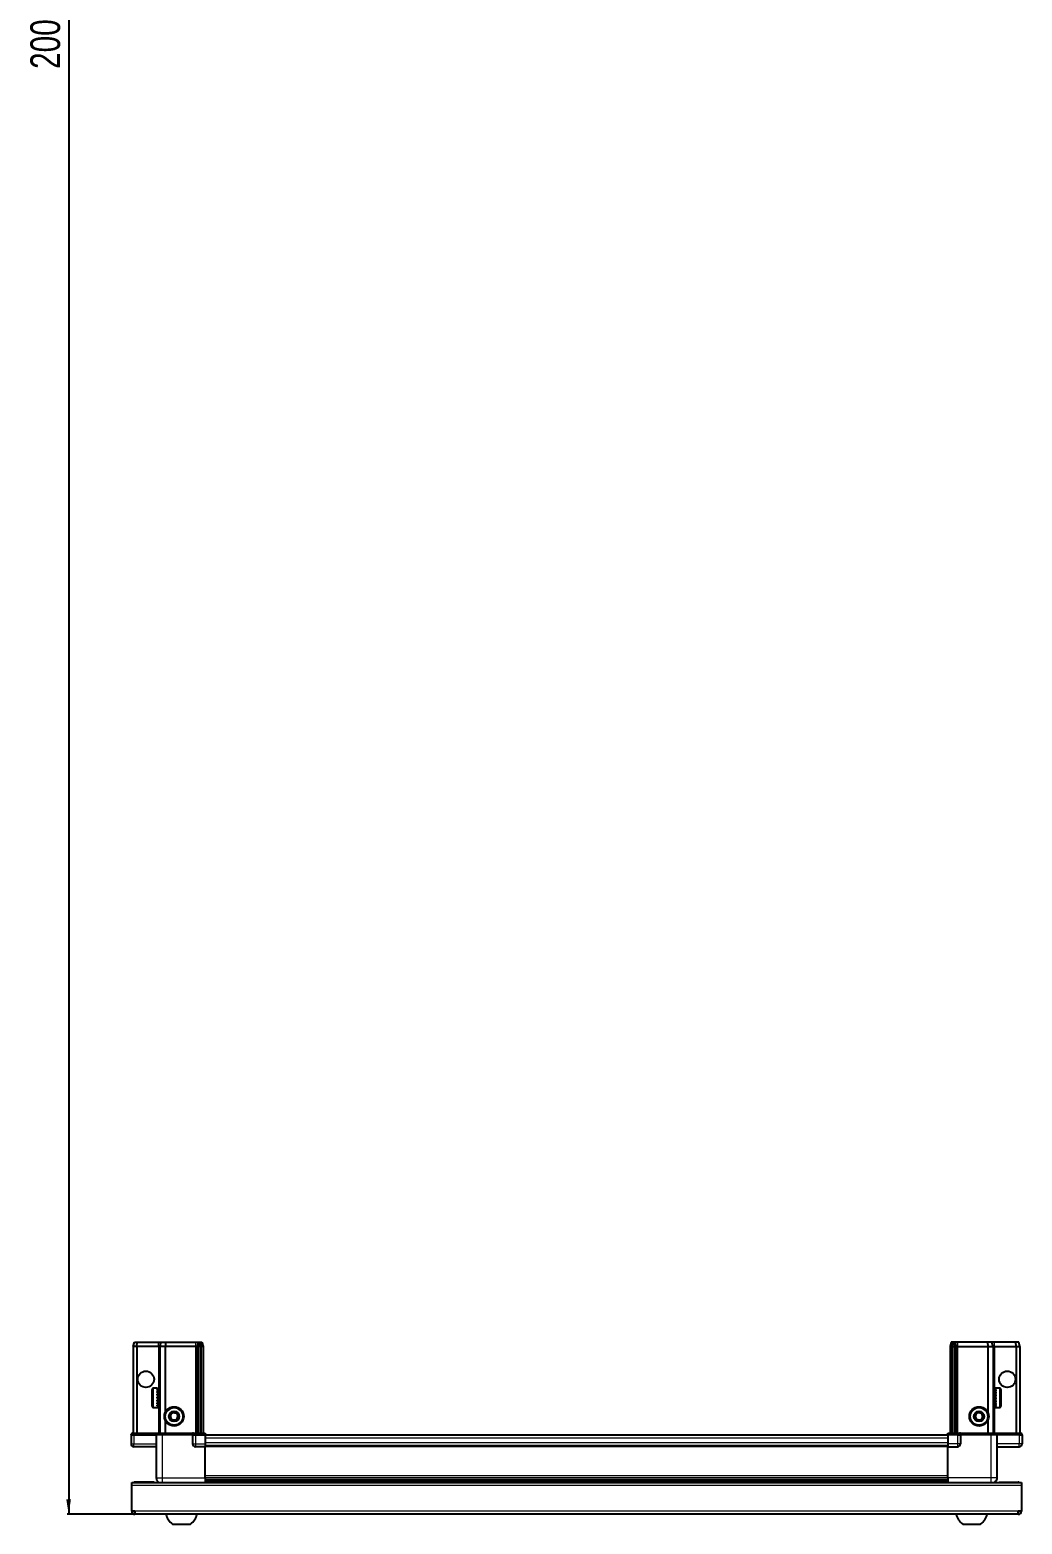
# Model space of a CAD drawing. Header units: millimetres. Extents: x 877 to 4543, y -1624 to 1882.
# Drawn here: x 933 to 1601, y -1624 to -618 of the extents above; entities that cross this region are included whole.
import ezdxf

# ---------------------------------------------------------------- set-up
doc = ezdxf.new("R2010")
doc.units = ezdxf.units.MM
doc.layers.add('FORMAT', color=7, linetype='Continuous')
doc.styles.add('SLDTEXTSTYLE0', font='TXT', dxfattribs={"width": 0.75})
doc.dimstyles.new('SLDDIMSTYLE0', dxfattribs={"dimtxt": 20, "dimasz": 10, "dimexe": 0, "dimexo": 0.0625, "dimgap": 5, "dimtad": 2, "dimdec": 1, "dimrnd": 1e-09, "dimzin": 12, "dimdsep": 46, "dimtxsty": 'SLDTEXTSTYLE0', "dimsah": 1, "dimcen": 0.09, "dimadec": 0, "dimazin": 3, "dimtfac": 1, "dimtofl": 0, "dimtmove": 0, "dimatfit": 3, "dimfxl": 0, "dimfrac": 2, "dimtolj": 1, "dimtzin": 12, "dimarcsym": 0})

# ---------------------------------------------------------------- blocks, each defined once
blk = doc.blocks.new('_D_10')
at = {"layer": 'FORMAT'}
for p, q in [((1026, 389.1), (957.7, 389.1)), ((958.7, 389.1), (958.7, -1617.9)), ((1003.3, -1617.9), (957.7, -1617.9))]:
    blk.add_line(p, q, dxfattribs=at)
for points in [[(958.7, 389.1), (957.1, 379.1), (960.2, 379.1)], [(958.7, -1617.9), (960.2, -1607.9), (957.1, -1607.9)]]:
    blk.add_solid(points, dxfattribs=at)
at = {"layer": 'FORMAT', "insert": (932.9, -644), "char_height": 20, "attachment_point": 1, "rotation": 90, "style": 'SLDTEXTSTYLE0'}
blk.add_mtext('2007', dxfattribs=at)

msp = doc.modelspace()

# ---------------------------------------------------------------- linework, layer by layer
at = {"color": 7, "linetype": 'Continuous', "lineweight": 25}
for p, q in [((1002.17, -1504.9), (1002.98, -1501.9)), ((1004.67, -1504.9), (1002.17, -1504.9)), ((1002.17, -1504.9), (1002.17, -1563.2)), ((1002.98, -1501.9), (1004.83, -1501.9)), ((1004.67, -1504.9), (1004.83, -1501.9)), ((1019.17, -1504.9), (1004.67, -1504.9)), ((1004.67, -1504.9), (1004.67, -1563.2)), ((1004.83, -1501.9), (1019.17, -1501.9)), ((1019.17, -1501.9), (1020.98, -1501.9)), ((1020.17, -1504.9), (1019.17, -1504.9)), ((1020.17, -1504.9), (1020.98, -1501.9)), ((1023.67, -1504.9), (1020.17, -1504.9)), ((1020.17, -1504.9), (1020.17, -1563.2)), ((1020.98, -1501.9), (1024.01, -1501.9)), ((1024.01, -1501.9), (1023.67, -1504.9)), ((1044.17, -1504.9), (1023.67, -1504.9)), ((1023.67, -1504.9), (1023.67, -1549.4)), ((1024.01, -1501.9), (1044.17, -1501.9)), ((1044.17, -1501.9), (1045.98, -1501.9)), ((1045.17, -1504.9), (1044.17, -1504.9)), ((1045.98, -1501.9), (1045.17, -1504.9)), ((1046.17, -1504.9), (1045.17, -1504.9)), ((1045.17, -1504.9), (1045.17, -1563.2)), ((1045.98, -1501.9), (1046.72, -1501.9)), ((1046.72, -1501.9), (1046.17, -1504.9)), ((1047.67, -1504.9), (1046.17, -1504.9)), ((1046.17, -1504.9), (1046.17, -1563.2)), ((1046.72, -1501.9), (1047.22, -1501.9)), ((1047.22, -1501.9), (1048.37, -1501.9)), ((1047.22, -1501.9), (1047.67, -1504.9)), ((1049.17, -1504.9), (1047.67, -1504.9)), ((1047.67, -1504.9), (1047.67, -1563.2)), ((1048.37, -1501.9), (1049.17, -1504.9)), ((1049.17, -1504.9), (1049.17, -1563.2)), ((1552.98, -1501.9), (1552.17, -1504.9)), ((1552.17, -1504.9), (1553.67, -1504.9)), ((1552.17, -1504.9), (1552.17, -1563.2)), ((1554.13, -1501.9), (1552.98, -1501.9)), ((1554.13, -1501.9), (1553.67, -1504.9)), ((1553.67, -1504.9), (1555.17, -1504.9)), ((1553.67, -1504.9), (1553.67, -1563.2)), ((1554.63, -1501.9), (1554.13, -1501.9)), ((1554.63, -1501.9), (1555.17, -1504.9)), ((1555.37, -1501.9), (1554.63, -1501.9)), ((1555.17, -1504.9), (1555.17, -1563.2)), ((1555.17, -1504.9), (1556.17, -1504.9)), ((1555.37, -1501.9), (1556.17, -1504.9)), ((1557.17, -1501.9), (1555.37, -1501.9)), ((1556.17, -1504.9), (1556.17, -1563.2)), ((1556.17, -1504.9), (1557.17, -1504.9)), ((1577.34, -1501.9), (1557.17, -1501.9)), ((1557.17, -1504.9), (1577.67, -1504.9)), ((1577.34, -1501.9), (1577.67, -1504.9)), ((1580.37, -1501.9), (1577.34, -1501.9)), ((1577.67, -1504.9), (1577.67, -1549.4)), ((1577.67, -1504.9), (1581.17, -1504.9)), ((1581.17, -1504.9), (1580.37, -1501.9)), ((1582.17, -1501.9), (1580.37, -1501.9)), ((1581.17, -1504.9), (1581.17, -1563.2)), ((1581.17, -1504.9), (1582.17, -1504.9)), ((1596.52, -1501.9), (1582.17, -1501.9)), ((1582.17, -1504.9), (1596.67, -1504.9)), ((1596.67, -1504.9), (1596.52, -1501.9)), ((1598.37, -1501.9), (1596.52, -1501.9)), ((1596.67, -1504.9), (1599.17, -1504.9)), ((1596.67, -1504.9), (1596.67, -1563.2)), ((1599.17, -1504.9), (1598.37, -1501.9)), ((1599.17, -1504.9), (1599.17, -1563.2)), ((1014.97, -1545.09), (1014.97, -1533.7)), ((1018.17, -1532.9), (1015.77, -1532.9)), ((1018.17, -1532.9), (1018.17, -1532.9)), ((1018.17, -1532.9), (1018.67, -1532.9)), ((1018.17, -1533.09), (1018.67, -1533.09)), ((1018.17, -1533.09), (1018.17, -1533.31)), ((1018.17, -1533.31), (1018.67, -1533.31)), ((1018.17, -1533.88), (1018.67, -1533.88)), ((1018.17, -1533.88), (1018.17, -1534.31)), ((1018.17, -1534.31), (1018.67, -1534.31)), ((1018.17, -1535.22), (1018.67, -1535.22)), ((1018.17, -1535.22), (1018.17, -1535.81)), ((1018.17, -1535.81), (1018.67, -1535.81)), ((1018.17, -1536.96), (1018.67, -1536.96)), ((1018.17, -1536.96), (1018.17, -1537.66)), ((1018.17, -1537.66), (1018.67, -1537.66)), ((1018.17, -1538.94), (1018.67, -1538.94)), ((1018.17, -1538.94), (1018.17, -1539.68)), ((1018.17, -1539.09), (1018.67, -1539.09)), ((1018.17, -1539.59), (1018.67, -1539.59)), ((1018.17, -1539.68), (1018.67, -1539.68)), ((1018.67, -1533.09), (1018.67, -1532.9)), ((1018.67, -1533.31), (1018.67, -1533.09)), ((1018.67, -1533.88), (1018.67, -1533.31)), ((1018.67, -1534.31), (1018.67, -1533.88)), ((1018.67, -1535.22), (1018.67, -1534.31)), ((1018.77, -1535), (1018.67, -1535)), ((1018.67, -1535.81), (1018.67, -1535.22)), ((1018.67, -1536.96), (1018.67, -1535.81)), ((1018.67, -1537.66), (1018.67, -1536.96)), ((1018.67, -1538.94), (1018.67, -1537.66)), ((1018.67, -1539.09), (1018.67, -1538.94)), ((1018.67, -1539.68), (1018.67, -1539.59)), ((1018.67, -1540.97), (1018.67, -1539.68)), ((1018.77, -1543.8), (1018.77, -1535)), ((1019.66, -1536.09), (1019.17, -1535.4)), ((1019.17, -1543.39), (1019.17, -1535.4)), ((1020.14, -1535.4), (1019.66, -1536.09)), ((1019.66, -1542.7), (1019.66, -1536.09)), ((1020.17, -1535.4), (1020.14, -1535.4)), ((1020.14, -1543.39), (1020.14, -1535.4)), ((1581.21, -1535.4), (1581.17, -1535.4)), ((1581.69, -1536.09), (1581.21, -1535.4)), ((1581.21, -1535.4), (1581.21, -1543.4)), ((1582.17, -1535.4), (1581.69, -1536.09)), ((1581.69, -1536.09), (1581.69, -1542.7)), ((1582.17, -1535.4), (1582.17, -1543.4)), ((1582.67, -1535), (1582.57, -1535)), ((1582.57, -1535), (1582.57, -1543.8)), ((1585.57, -1532.9), (1582.67, -1532.9)), ((1583.17, -1532.9), (1582.67, -1532.9)), ((1582.67, -1532.9), (1582.67, -1532.94)), ((1582.67, -1532.94), (1582.67, -1533.23)), ((1583.17, -1532.94), (1582.67, -1532.94)), ((1583.17, -1533.23), (1582.67, -1533.23)), ((1582.67, -1533.23), (1582.67, -1533.5)), ((1583.17, -1533.5), (1582.67, -1533.5)), ((1582.67, -1533.5), (1582.67, -1534.17)), ((1583.17, -1534.17), (1582.67, -1534.17)), ((1582.67, -1534.17), (1582.67, -1534.64)), ((1582.67, -1534.64), (1582.67, -1535.61)), ((1583.17, -1534.64), (1582.67, -1534.64)), ((1583.17, -1535.61), (1582.67, -1535.61)), ((1582.67, -1535.61), (1582.67, -1536.24)), ((1582.67, -1536.24), (1582.67, -1537.43)), ((1583.17, -1536.24), (1582.67, -1536.24)), ((1583.17, -1537.43), (1582.67, -1537.43)), ((1582.67, -1537.43), (1582.67, -1538.07)), ((1583.17, -1538.07), (1582.67, -1538.07)), ((1582.67, -1538.15), (1582.67, -1539.44)), ((1583.17, -1538.15), (1582.67, -1538.15)), ((1583.17, -1539.44), (1582.67, -1539.44)), ((1583.17, -1539.93), (1582.67, -1539.93)), ((1582.67, -1539.93), (1582.67, -1540.18)), ((1582.67, -1540.18), (1582.67, -1541.45)), ((1583.17, -1540.18), (1582.67, -1540.18)), ((1583.17, -1532.94), (1583.17, -1532.9)), ((1583.17, -1533.5), (1583.17, -1533.23)), ((1583.17, -1534.64), (1583.17, -1534.17)), ((1583.17, -1536.24), (1583.17, -1535.61)), ((1583.17, -1538.15), (1583.17, -1537.43)), ((1583.17, -1540.18), (1583.17, -1539.44)), ((1586.37, -1533.7), (1586.37, -1545.1)), ((1015.77, -1545.9), (1018.17, -1545.9)), ((1018.17, -1540.97), (1018.67, -1540.97)), ((1018.17, -1540.97), (1018.17, -1541.67)), ((1018.17, -1541.67), (1018.67, -1541.67)), ((1018.17, -1542.84), (1018.67, -1542.84)), ((1018.17, -1542.84), (1018.17, -1543.44)), ((1018.17, -1543.44), (1018.67, -1543.44)), ((1018.17, -1544.37), (1018.67, -1544.37)), ((1018.17, -1544.37), (1018.17, -1544.82)), ((1018.17, -1544.82), (1018.67, -1544.82)), ((1018.17, -1545.42), (1018.67, -1545.42)), ((1018.17, -1545.42), (1018.17, -1545.66)), ((1018.17, -1545.66), (1018.67, -1545.66)), ((1018.17, -1545.88), (1018.67, -1545.88)), ((1018.17, -1545.88), (1018.17, -1545.9)), ((1018.17, -1545.89), (1018.67, -1545.89)), ((1018.67, -1541.67), (1018.67, -1540.97)), ((1018.67, -1542.84), (1018.67, -1541.67)), ((1018.67, -1543.44), (1018.67, -1542.84)), ((1018.67, -1544.37), (1018.67, -1543.44)), ((1018.67, -1543.8), (1018.77, -1543.8)), ((1018.67, -1544.82), (1018.67, -1544.37)), ((1018.67, -1545.42), (1018.67, -1544.82)), ((1018.67, -1545.66), (1018.67, -1545.42)), ((1018.67, -1545.88), (1018.67, -1545.66)), ((1018.67, -1545.89), (1018.67, -1545.88)), ((1019.17, -1543.4), (1019.66, -1542.7)), ((1019.66, -1542.7), (1020.14, -1543.4)), ((1020.14, -1543.4), (1020.17, -1543.4)), ((1581.17, -1543.4), (1581.21, -1543.4)), ((1581.21, -1543.4), (1581.69, -1542.7)), ((1581.69, -1542.7), (1582.17, -1543.4)), ((1582.57, -1543.8), (1582.67, -1543.8)), ((1583.17, -1541.45), (1582.67, -1541.45)), ((1582.67, -1541.45), (1582.67, -1542.14)), ((1582.67, -1542.14), (1582.67, -1543.26)), ((1583.17, -1542.14), (1582.67, -1542.14)), ((1583.17, -1543.26), (1582.67, -1543.26)), ((1582.67, -1543.26), (1582.67, -1543.82)), ((1582.67, -1543.82), (1582.67, -1544.68)), ((1583.17, -1543.82), (1582.67, -1543.82)), ((1583.17, -1544.68), (1582.67, -1544.68)), ((1582.67, -1544.68), (1582.67, -1545.08)), ((1582.67, -1545.08), (1582.67, -1545.59)), ((1583.17, -1545.08), (1582.67, -1545.08)), ((1583.17, -1545.59), (1582.67, -1545.59)), ((1582.67, -1545.59), (1582.67, -1545.77)), ((1582.67, -1545.77), (1582.67, -1545.89)), ((1583.17, -1545.77), (1582.67, -1545.77)), ((1582.67, -1545.9), (1585.57, -1545.9)), ((1583.17, -1542.14), (1583.17, -1541.45)), ((1583.17, -1543.82), (1583.17, -1543.26)), ((1583.17, -1545.08), (1583.17, -1544.68)), ((1583.17, -1545.77), (1583.17, -1545.59)), ((1023.67, -1554.4), (1023.67, -1563.2)), ((1577.67, -1554.4), (1577.67, -1563.2)), ((1001.17, -1563.2), (1000.67, -1564.06)), ((1000.67, -1564.4), (1000.67, -1564.06)), ((1000.67, -1564.4), (1002.67, -1564.4)), ((1000.67, -1564.4), (1000.67, -1570.4)), ((1002.67, -1563.2), (1001.17, -1563.2)), ((1002.67, -1563.2), (1017.47, -1563.2)), ((1017.47, -1564.4), (1002.67, -1564.4)), ((1002.67, -1564.4), (1017.47, -1564.4)), ((1017.47, -1563.2), (1017.67, -1563.2)), ((1017.67, -1564.4), (1017.47, -1564.4)), ((1017.67, -1564.4), (1017.67, -1563.2)), ((1017.67, -1563.2), (1021.67, -1563.2)), ((1021.67, -1564.4), (1017.67, -1564.4)), ((1017.67, -1564.4), (1017.67, -1593.4)), ((1021.67, -1563.2), (1041.97, -1563.2)), ((1041.97, -1564.4), (1021.67, -1564.4)), ((1041.97, -1563.2), (1042.17, -1563.2)), ((1042.17, -1564.4), (1041.97, -1564.4)), ((1042.17, -1564.4), (1042.17, -1563.2)), ((1042.85, -1563.2), (1042.17, -1563.2)), ((1042.17, -1564.4), (1044.17, -1564.4)), ((1042.17, -1564.4), (1042.17, -1570.4)), ((1042.85, -1563.2), (1050.67, -1563.2)), ((1050.67, -1564.06), (1044.17, -1564.06)), ((1050.67, -1564.4), (1044.17, -1564.4)), ((1044.17, -1564.4), (1050.67, -1564.4)), ((1050.67, -1563.2), (1050.67, -1564.06)), ((1050.67, -1564.06), (1050.67, -1564.06)), ((1050.67, -1564.4), (1050.67, -1564.06)), ((1050.67, -1564.4), (1050.67, -1564.4)), ((1050.67, -1564.4), (1050.67, -1570.4)), ((1550.67, -1564.55), (1050.67, -1564.55)), ((1050.67, -1570.4), (1050.67, -1572.4)), ((1550.67, -1564.06), (1550.67, -1563.2)), ((1550.67, -1563.2), (1558.5, -1563.2)), ((1557.17, -1564.06), (1550.67, -1564.06)), ((1550.67, -1564.4), (1550.67, -1564.06)), ((1557.17, -1564.4), (1550.67, -1564.4)), ((1550.67, -1564.4), (1550.67, -1570.4)), ((1550.67, -1570.4), (1550.67, -1572.4)), ((1557.17, -1564.4), (1559.17, -1564.4)), ((1559.17, -1564.4), (1557.17, -1564.4)), ((1559.17, -1563.2), (1558.5, -1563.2)), ((1559.17, -1564.4), (1559.17, -1563.2)), ((1559.17, -1563.2), (1559.37, -1563.2)), ((1559.37, -1564.4), (1559.17, -1564.4)), ((1559.17, -1564.4), (1559.17, -1570.4)), ((1559.37, -1563.2), (1579.67, -1563.2)), ((1579.67, -1564.4), (1559.37, -1564.4)), ((1579.67, -1563.2), (1583.67, -1563.2)), ((1583.67, -1564.4), (1579.67, -1564.4)), ((1583.67, -1564.4), (1583.67, -1563.2)), ((1583.67, -1563.2), (1583.87, -1563.2)), ((1583.87, -1564.4), (1583.67, -1564.4)), ((1583.67, -1564.4), (1583.67, -1593.4)), ((1583.87, -1563.2), (1598.67, -1563.2)), ((1598.67, -1564.4), (1583.87, -1564.4)), ((1600.17, -1563.2), (1598.67, -1563.2)), ((1598.67, -1564.4), (1600.67, -1564.4)), ((1600.67, -1564.06), (1600.17, -1563.2)), ((1600.67, -1564.06), (1600.17, -1563.2)), ((1600.67, -1564.4), (1600.67, -1564.06)), ((1600.67, -1564.4), (1600.67, -1564.06)), ((1600.67, -1564.4), (1600.67, -1564.4)), ((1600.67, -1564.4), (1600.67, -1570.4)), ((1017.67, -1572.4), (1002.67, -1572.4)), ((1050.67, -1572.4), (1044.17, -1572.4)), ((1550.67, -1571.75), (1050.67, -1571.75)), ((1050.67, -1593.4), (1050.67, -1572.4)), ((1550.67, -1572.4), (1557.17, -1572.4)), ((1550.67, -1593.4), (1550.67, -1572.4)), ((1583.67, -1572.4), (1598.67, -1572.4)), ((1001.17, -1598.5), (1001.17, -1596.4)), ((1001.17, -1596.4), (1600.17, -1596.4)), ((1001.17, -1615.8), (1001.17, -1598.5)), ((1016.17, -1596.3), (1003.27, -1596.3)), ((1016.17, -1596.3), (1016.17, -1596.4)), ((1050.67, -1594.42), (1550.67, -1594.42)), ((1050.67, -1594.45), (1550.67, -1594.45)), ((1074.55, -1596.25), (1050.67, -1596.25)), ((1069.17, -1596.4), (1069.17, -1596.25)), ((1069.21, -1596.4), (1069.21, -1596.25)), ((1069.48, -1596.4), (1069.48, -1596.25)), ((1069.74, -1596.4), (1069.74, -1596.25)), ((1070.39, -1596.4), (1070.39, -1596.25)), ((1070.86, -1596.4), (1070.86, -1596.25)), ((1071.82, -1596.4), (1071.82, -1596.25)), ((1072.44, -1596.4), (1072.44, -1596.25)), ((1073.63, -1596.4), (1073.63, -1596.25)), ((1074.29, -1596.4), (1074.29, -1596.25)), ((1074.34, -1596.4), (1074.34, -1596.25)), ((1075.64, -1596.25), (1074.55, -1596.25)), ((1076.37, -1596.25), (1075.64, -1596.25)), ((1075.64, -1596.4), (1075.64, -1596.25)), ((1075.64, -1596.25), (1075.64, -1596.25)), ((1075.65, -1596.4), (1075.65, -1596.25)), ((1076.15, -1596.4), (1076.15, -1596.25)), ((1076.38, -1596.25), (1076.37, -1596.25)), ((1076.38, -1596.4), (1076.38, -1596.25)), ((1076.79, -1596.25), (1076.38, -1596.25)), ((1524.55, -1596.25), (1076.79, -1596.25)), ((1077.65, -1596.4), (1077.65, -1596.25)), ((1078.34, -1596.4), (1078.34, -1596.25)), ((1079.47, -1596.4), (1079.47, -1596.25)), ((1080.04, -1596.4), (1080.04, -1596.25)), ((1080.91, -1596.4), (1080.91, -1596.25)), ((1081.31, -1596.4), (1081.31, -1596.25)), ((1081.84, -1596.4), (1081.84, -1596.25)), ((1082.04, -1596.4), (1082.04, -1596.25)), ((1082.17, -1596.4), (1082.17, -1596.25)), ((1519.18, -1596.4), (1519.18, -1596.25)), ((1519.35, -1596.4), (1519.35, -1596.25)), ((1519.56, -1596.4), (1519.56, -1596.25)), ((1520.12, -1596.4), (1520.12, -1596.25)), ((1520.54, -1596.4), (1520.54, -1596.25)), ((1521.43, -1596.4), (1521.43, -1596.25)), ((1522.02, -1596.4), (1522.02, -1596.25)), ((1523.16, -1596.4), (1523.16, -1596.25)), ((1523.86, -1596.4), (1523.86, -1596.25)), ((1525.14, -1596.25), (1524.55, -1596.25)), ((1525.87, -1596.25), (1525.14, -1596.25)), ((1525.14, -1596.4), (1525.14, -1596.25)), ((1525.14, -1596.25), (1525.14, -1596.25)), ((1525.31, -1596.4), (1525.31, -1596.25)), ((1525.81, -1596.4), (1525.81, -1596.25)), ((1525.87, -1596.4), (1525.87, -1596.25)), ((1526.9, -1596.25), (1525.87, -1596.25)), ((1525.87, -1596.25), (1525.87, -1596.25)), ((1550.67, -1596.25), (1526.79, -1596.25)), ((1527.16, -1596.4), (1527.16, -1596.25)), ((1527.87, -1596.4), (1527.87, -1596.25)), ((1529.05, -1596.4), (1529.05, -1596.25)), ((1529.65, -1596.4), (1529.65, -1596.25)), ((1530.6, -1596.4), (1530.6, -1596.25)), ((1531.05, -1596.4), (1531.05, -1596.25)), ((1531.67, -1596.4), (1531.67, -1596.25)), ((1531.91, -1596.4), (1531.91, -1596.25)), ((1532.15, -1596.4), (1532.15, -1596.25)), ((1532.17, -1596.4), (1532.17, -1596.25)), ((1585.17, -1596.3), (1585.17, -1596.4)), ((1585.17, -1596.3), (1598.07, -1596.3)), ((1600.17, -1596.4), (1600.17, -1598.5)), ((1600.17, -1598.5), (1600.17, -1615.8)), ((1003.27, -1615.8), (1001.17, -1615.8)), ((1003.27, -1615.8), (1003.27, -1617.9)), ((1598.07, -1617.9), (1003.27, -1617.9)), ((1600.17, -1615.8), (1598.07, -1615.8)), ((1598.07, -1617.9), (1598.07, -1615.8)), ((1028.67, -1624.5), (1040.67, -1624.5)), ((1560.67, -1624.5), (1572.67, -1624.5))]:
    msp.add_line(p, q, dxfattribs=at)
at = {"color": 8, "linetype": 'Continuous', "lineweight": 18}
for p, q in [((1019.17, -1504.9), (1019.17, -1501.9)), ((1019.17, -1504.9), (1019.17, -1535.4)), ((1044.17, -1501.9), (1044.17, -1504.9)), ((1044.17, -1504.9), (1044.17, -1563.2)), ((1557.17, -1501.9), (1557.17, -1504.9)), ((1557.17, -1504.9), (1557.17, -1563.2)), ((1582.17, -1504.9), (1582.17, -1501.9)), ((1582.17, -1504.9), (1582.17, -1535.4)), ((1015.77, -1545.89), (1015.77, -1532.9)), ((1585.57, -1532.9), (1585.57, -1545.9)), ((1019.17, -1543.4), (1019.17, -1563.2)), ((1582.17, -1543.4), (1582.17, -1563.2)), ((1000.67, -1570.4), (1002.67, -1570.4)), ((1002.67, -1564.4), (1002.67, -1563.2)), ((1002.67, -1564.4), (1002.67, -1570.4)), ((1002.67, -1570.4), (1017.67, -1570.4)), ((1002.67, -1572.4), (1002.67, -1570.4)), ((1017.47, -1564.4), (1017.47, -1563.2)), ((1021.67, -1564.4), (1021.67, -1563.2)), ((1021.67, -1564.4), (1021.67, -1593.4)), ((1041.97, -1564.4), (1041.97, -1563.2)), ((1042.17, -1570.4), (1044.17, -1570.4)), ((1044.17, -1564.4), (1044.17, -1564.06)), ((1044.17, -1564.4), (1044.17, -1570.4)), ((1044.17, -1570.4), (1050.67, -1570.4)), ((1044.17, -1570.4), (1044.17, -1572.4)), ((1050.67, -1564.4), (1050.67, -1564.06)), ((1550.67, -1566.55), (1050.67, -1566.55)), ((1550.67, -1569.75), (1050.67, -1569.75)), ((1557.17, -1570.4), (1550.67, -1570.4)), ((1557.17, -1564.4), (1557.17, -1564.06)), ((1557.17, -1564.4), (1557.17, -1570.4)), ((1559.17, -1570.4), (1557.17, -1570.4)), ((1557.17, -1570.4), (1557.17, -1572.4)), ((1559.37, -1563.2), (1559.37, -1564.4)), ((1579.67, -1564.4), (1579.67, -1563.2)), ((1579.67, -1564.4), (1579.67, -1593.4)), ((1598.67, -1570.4), (1583.67, -1570.4)), ((1583.87, -1563.2), (1583.87, -1564.4)), ((1598.67, -1564.4), (1598.67, -1563.2)), ((1598.67, -1564.4), (1598.67, -1570.4)), ((1600.67, -1570.4), (1598.67, -1570.4)), ((1598.67, -1572.4), (1598.67, -1570.4)), ((1550.67, -1572.4), (1050.67, -1572.4)), ((1600.17, -1598.5), (1001.17, -1598.5)), ((1003.27, -1596.4), (1003.27, -1596.3)), ((1021.67, -1593.4), (1050.67, -1593.4)), ((1050.67, -1591.8), (1550.67, -1591.8)), ((1550.67, -1593.21), (1050.67, -1593.21)), ((1050.67, -1595.66), (1550.67, -1595.66)), ((1579.67, -1593.4), (1550.67, -1593.4)), ((1598.07, -1596.4), (1598.07, -1596.3)), ((1598.07, -1615.8), (1003.27, -1615.8))]:
    msp.add_line(p, q, dxfattribs=at)
at = {"color": 7, "linetype": 'Continuous', "lineweight": 25, "flags": 128}
for points in [[(1003.27, -1596.3), (1002.86, -1596.34), (1002.63, -1596.4)], [(1598.71, -1596.4), (1598.48, -1596.34), (1598.07, -1596.3)]]:
    msp.add_lwpolyline(points, dxfattribs=at)
at = {"color": 7, "linetype": 'Continuous', "lineweight": 25}
for centre, radius in [((1010.67, -1526.9), 5.5), ((1590.67, -1526.9), 5.5), ((1029.67, -1551.9), 6.5), ((1029.67, -1551.9), 3.46), ((1571.67, -1551.9), 6.5), ((1571.67, -1551.9), 3.46)]:
    msp.add_circle(centre, radius, dxfattribs=at)
at = {"color": 8, "linetype": 'Continuous', "lineweight": 18}
for centre in [(1029.67, -1551.9), (1571.67, -1551.9)]:
    msp.add_circle(centre, 5.7, dxfattribs=at)
at = {"color": 7, "linetype": 'Continuous', "lineweight": 25}
for centre, radius, start, end in [((1015.77, -1533.7), 0.8, 90, 180), ((1019.17, -1535), 0.4, 180, 270), ((1582.17, -1535), 0.4, 270, 0), ((1585.57, -1533.7), 0.8, 360, 90), ((1015.77, -1545.1), 0.8, 180, 270), ((1019.17, -1543.8), 0.4, 90, 180), ((1029.67, -1551.9), 2.5, 87.37605, 147.37605), ((1029.67, -1551.9), 2.5, 27.37605, 87.37605), ((1571.67, -1551.9), 2.5, 134.67671, 194.67671), ((1571.67, -1551.9), 2.5, 74.67671, 134.67671), ((1571.67, -1551.9), 2.5, 14.67671, 74.67671), ((1582.17, -1543.8), 0.4, 360, 90), ((1585.57, -1545.1), 0.8, 270, 0), ((1029.67, -1551.9), 2.5, 147.37605, 207.37605), ((1029.67, -1551.9), 2.5, 207.37605, 267.37605), ((1029.67, -1551.9), 2.5, 267.37605, 327.37605), ((1029.67, -1551.9), 2.5, 327.37605, 27.37605), ((1571.67, -1551.9), 2.5, 194.67671, 254.67671), ((1571.67, -1551.9), 2.5, 254.67671, 314.67671), ((1571.67, -1551.9), 2.5, 314.67671, 14.67671), ((1002.67, -1570.4), 2, 180, 270), ((1044.17, -1570.4), 2, 180, 270), ((1557.17, -1570.4), 2, 270, 0), ((1598.67, -1570.4), 2, 270, 0), ((1003.27, -1615.8), 2.1, 180, 270), ((1003.27, -1615.8), 0.6, 180, 270), ((1035.7, -1614.87), 11.91, 194.70035, 233.8734), ((1033.65, -1614.87), 11.91, 306.1266, 345.29965), ((1567.7, -1614.87), 11.91, 194.70035, 233.8734), ((1565.65, -1614.87), 11.91, 306.1266, 345.29965), ((1598.07, -1615.8), 2.1, 270, 0), ((1598.07, -1615.8), 0.6, 270, 0)]:
    msp.add_arc(centre, radius, start, end, dxfattribs=at)
for centre, start_param, end_param in [((1044.17, -1560.6), 2.4188584, 3.1415927), ((1557.17, -1560.6), 3.1415927, 3.8643269)]:
    msp.add_ellipse(centre, major_axis=(0, 3.46), ratio=0.5773503, start_param=start_param, end_param=end_param, dxfattribs=at)
for points, knots in [([(1026.79, -1551.76), (1027.07, -1551.33), (1027.59, -1550.52), (1028.1, -1549.71), (1028.34, -1549.33)], [0, 0, 0, 0, 0.5346859, 1, 1, 1, 1]), ([(1028.34, -1549.33), (1028.86, -1549.36), (1029.82, -1549.4), (1030.78, -1549.44), (1031.23, -1549.46)], [0, 0, 0, 0, 0.5346859, 1, 1, 1, 1]), ([(1031.23, -1549.46), (1031.39, -1549.77), (1031.77, -1550.5), (1032.22, -1551.38), (1032.5, -1551.92), (1032.56, -1552.03)], [0, 0, 0, 0, 0.3629006, 0.8668753, 1, 1, 1, 1]), ([(1568.89, -1551.13), (1569.25, -1550.77), (1569.94, -1550.09), (1570.62, -1549.42), (1570.94, -1549.1)], [0, 0, 0, 0, 0.5346859, 1, 1, 1, 1]), ([(1570.94, -1549.1), (1571.44, -1549.24), (1572.37, -1549.49), (1573.29, -1549.75), (1573.73, -1549.87)], [0, 0, 0, 0, 0.5346859, 1, 1, 1, 1]), ([(1573.73, -1549.87), (1573.76, -1549.99), (1573.91, -1550.57), (1574.16, -1551.53), (1574.37, -1552.32), (1574.46, -1552.66)], [0, 0, 0, 0, 0.13312467, 0.63709944, 1, 1, 1, 1]), ([(1028.12, -1554.33), (1028.06, -1554.22), (1027.78, -1553.68), (1027.33, -1552.8), (1026.95, -1552.07), (1026.79, -1551.76)], [0, 0, 0, 0, 0.1331247, 0.6370994, 1, 1, 1, 1]), ([(1031, -1554.46), (1030.48, -1554.44), (1029.52, -1554.39), (1028.56, -1554.35), (1028.12, -1554.33)], [0, 0, 0, 0, 0.5346859, 1, 1, 1, 1]), ([(1032.56, -1552.03), (1032.28, -1552.46), (1031.76, -1553.27), (1031.24, -1554.08), (1031, -1554.46)], [0, 0, 0, 0, 0.5346859, 1, 1, 1, 1]), ([(1569.62, -1553.92), (1569.53, -1553.59), (1569.32, -1552.8), (1569.07, -1551.83), (1568.92, -1551.25), (1568.89, -1551.13)], [0, 0, 0, 0, 0.3629006, 0.8668753, 1, 1, 1, 1]), ([(1572.4, -1554.69), (1571.91, -1554.55), (1570.98, -1554.3), (1570.05, -1554.04), (1569.62, -1553.92)], [0, 0, 0, 0, 0.5346859, 1, 1, 1, 1]), ([(1574.46, -1552.66), (1574.09, -1553.02), (1573.4, -1553.7), (1572.72, -1554.37), (1572.4, -1554.69)], [0, 0, 0, 0, 0.5346859, 1, 1, 1, 1]), ([(1017.67, -1593.4), (1017.72, -1593.84), (1017.79, -1594.51), (1018.23, -1595.33), (1018.68, -1595.88), (1019.09, -1596.24), (1019.35, -1596.37), (1019.39, -1596.4)], [0, 0, 0, 0, 0.3630185, 0.5584377, 0.7580039, 0.9575702, 1, 1, 1, 1]), ([(1050.67, -1593.4), (1050.67, -1593.79), (1050.67, -1594.58), (1050.67, -1595.6), (1050.67, -1596.23), (1050.67, -1596.38), (1050.67, -1596.4)], [0, 0, 0, 0, 0.3255201, 0.6510403, 0.9765604, 1, 1, 1, 1]), ([(1550.67, -1593.4), (1550.67, -1593.79), (1550.67, -1594.58), (1550.67, -1595.6), (1550.67, -1596.23), (1550.67, -1596.38), (1550.67, -1596.4)], [0, 0, 0, 0, 0.3255201, 0.6510403, 0.9765604, 1, 1, 1, 1]), ([(1583.67, -1593.4), (1583.63, -1593.84), (1583.55, -1594.51), (1583.12, -1595.33), (1582.66, -1595.88), (1582.26, -1596.24), (1582, -1596.37), (1581.95, -1596.4)], [0, 0, 0, 0, 0.36301846, 0.55843766, 0.75800394, 0.95757021, 1, 1, 1, 1])]:
    msp.add_open_spline(points, degree=3, knots=knots, dxfattribs=at)
at = {"color": 8, "linetype": 'Continuous', "lineweight": 18}
for points in [[(1017.67, -1593.4), (1017.73, -1593.4), (1017.85, -1593.4), (1018.78, -1593.4), (1020.1, -1593.4), (1021.15, -1593.4), (1021.67, -1593.4)], [(1583.67, -1593.4), (1583.61, -1593.4), (1583.49, -1593.4), (1582.57, -1593.4), (1581.24, -1593.4), (1580.2, -1593.4), (1579.67, -1593.4)]]:
    msp.add_open_spline(points, degree=3, dxfattribs=at)
for points in [[(1021.67, -1593.4), (1021.67, -1593.84), (1021.67, -1594.51), (1021.67, -1595.33), (1021.67, -1595.88), (1021.67, -1596.24), (1021.67, -1596.37), (1021.67, -1596.4)], [(1579.67, -1593.4), (1579.67, -1593.84), (1579.67, -1594.51), (1579.67, -1595.33), (1579.67, -1595.88), (1579.67, -1596.24), (1579.67, -1596.37), (1579.67, -1596.4)]]:
    msp.add_open_spline(points, degree=3, knots=[0, 0, 0, 0, 0.3630185, 0.5584377, 0.7580039, 0.9575702, 1, 1, 1, 1], dxfattribs=at)

# ---------------------------------------------------------------- dimensions: what is measured, and where the dimension line sits
at = {"layer": 'FORMAT'}
dim = msp.add_linear_dim(base=(958.67, -1617.9), p1=(1026.04, 389.1), p2=(1003.27, -1617.9), angle=90, dimstyle='SLDDIMSTYLE0', dxfattribs=at)
dim.commit()
dim.dimension.update_dxf_attribs({"geometry": '_D_10', "text_midpoint": (958.67, -614.4), "dimtype": 160})

doc.saveas('drawing.dxf')
